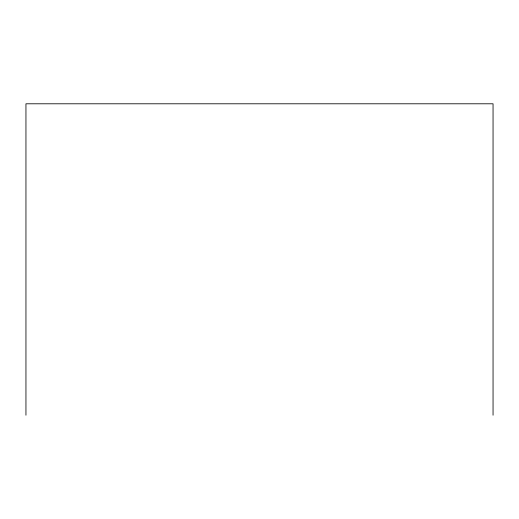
<?xml version="1.0" encoding="UTF-8"?>
<svg xmlns="http://www.w3.org/2000/svg" width="519" height="519" viewBox="0 0 519 519"><rect width="100%" height="100%" fill="white"/><g stroke="black" fill="none" stroke-linecap="round" stroke-linejoin="round"><path stroke-width="0.78" d="M493.05 415.206L493.05 103.794L25.95 103.794L25.95 415.206"/></g></svg>
